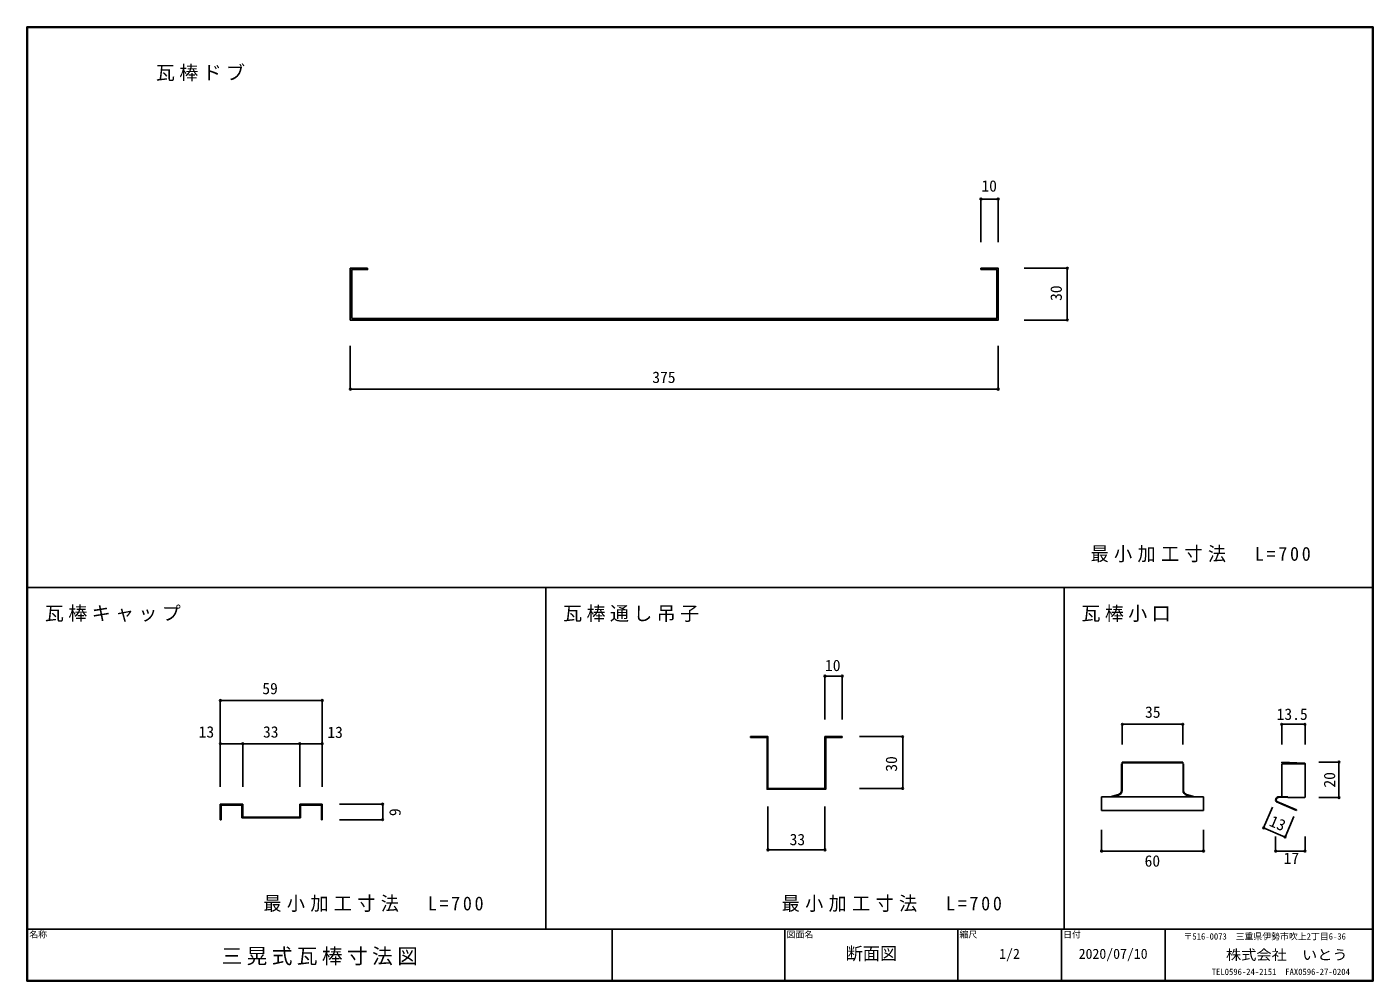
# Model space of a CAD drawing. Units: millimetres, scale not verified, with parts at other scales. Extents: x -390 to 389, y -279 to 273.
import ezdxf
from ezdxf.enums import TextEntityAlignment as Align

# ---------------------------------------------------------------- set-up
doc = ezdxf.new("R2010")
doc.units = ezdxf.units.MM
doc.header["$LTSCALE"] = 2
doc.header["$PDMODE"] = 32
doc.header["$PDSIZE"] = 1
doc.layers.add('0-0', color=7, linetype='Continuous')
doc.layers.add('8-0', color=7, linetype='Continuous')
doc.styles.add('ＭＳ ゴシック', font='')
doc.styles.get('ＭＳ ゴシック').set_extended_font_data('MS Gothic')

# ---------------------------------------------------------------- blocks, each defined once
blk = doc.blocks.new('キャップ')
at = {"layer": '0-0'}
for p, q in [((-38.536, 43.595), (20.464, 43.595)), ((-38.536, 18.595), (-38.536, 43.595)), ((20.464, 18.595), (20.464, 43.595)), ((-38.536, 18.595), (-25.536, 18.595)), ((-38.536, -6.405), (-38.536, 18.595)), ((20.464, -6.405), (20.464, 18.595)), ((-38.536, -25.405), (-38.536, -16.405)), ((-38.536, -16.405), (-25.536, -16.405)), ((-38.036, -25.405), (-38.036, -16.905)), ((-38.036, -16.905), (-26.036, -16.905)), ((-26.036, -24.405), (-26.036, -16.905)), ((-25.536, -23.905), (-25.536, -16.405)), ((7.464, -16.405), (20.464, -16.405)), ((7.464, -16.405), (7.465, -23.905)), ((7.964, -16.905), (7.964, -24.405)), ((7.964, -16.905), (19.964, -16.905)), ((19.964, -16.905), (19.964, -25.405)), ((20.464, -16.405), (20.464, -25.405)), ((30.464, -16.405), (55.464, -16.405)), ((55.464, -16.405), (55.464, -25.405)), ((-38.536, -25.405), (-38.036, -25.405)), ((-26.036, -24.405), (7.964, -24.405)), ((-25.536, -23.905), (7.465, -23.905)), ((19.964, -25.405), (20.464, -25.405)), ((30.464, -25.405), (55.464, -25.405))]:
    blk.add_line(p, q, dxfattribs=at)
for points in [[(-25.536, -6.405), (-25.536, 18.595), (7.464, 18.595)], [(7.464, -6.405), (7.464, 18.595), (20.464, 18.595)]]:
    blk.add_lwpolyline(points, dxfattribs=at)
at = {"layer": '0-0', "color": 6}
for p in [(-38.536, 43.595), (20.464, 43.595), (-38.536, 18.595), (-25.536, 18.595), (7.464, 18.595), (20.464, 18.595), (55.464, -16.405), (55.464, -25.405)]:
    blk.add_point(p, dxfattribs=at)
at = {"layer": '0-0', "style": 'ＭＳ ゴシック'}
for s, p in [('59', (-14.213, 45.231)), ('13', (-51.048, 20.125)), ('33', (-13.801, 20.125)), ('13', (23.446, 19.92))]:
    blk.add_text(s, height=6.598, dxfattribs=at).set_placement(p, align=Align.BOTTOM_LEFT)
blk.add_text('9', height=6.598, rotation=90, dxfattribs=at).set_placement((67.84, -23.308), align=Align.BOTTOM_LEFT)
blk = doc.blocks.new('通し吊子')
at = {"layer": '0-0'}
for p, q in [((0.817, 48.033), (10.817, 48.033)), ((0.817, 23.033), (0.817, 48.033)), ((10.817, 23.033), (10.817, 48.033)), ((-42.183, 13.033), (-42.183, 12.533)), ((10.817, 13.033), (10.817, 12.533)), ((20.817, 13.033), (45.817, 13.033)), ((45.817, 13.033), (45.817, -16.967)), ((20.817, -16.967), (45.817, -16.967)), ((-32.183, -27.467), (-32.183, -52.467)), ((0.817, -27.467), (0.817, -52.467)), ((0.817, -52.467), (-32.183, -52.467))]:
    blk.add_line(p, q, dxfattribs=at)
for points in [[(-42.183, 13.033), (-32.183, 13.033), (-32.183, -16.967), (0.817, -16.967), (0.817, 13.033), (10.817, 13.033)], [(-42.183, 12.533), (-32.683, 12.533), (-32.683, -17.467), (1.317, -17.467), (1.317, 12.533), (10.817, 12.533)]]:
    blk.add_lwpolyline(points, dxfattribs=at)
at = {"layer": '0-0', "color": 6}
for p in [(0.817, 48.033), (10.817, 48.033), (45.817, 13.033), (45.817, -16.967), (-32.183, -52.467), (0.817, -52.467)]:
    blk.add_point(p, dxfattribs=at)
at = {"layer": '0-0', "style": 'ＭＳ ゴシック'}
for s, p in [('10', (0.866, 48.963)), ('33', (-19.61, -51.779))]:
    blk.add_text(s, height=6.598, dxfattribs=at).set_placement(p, align=Align.BOTTOM_LEFT)
blk.add_text('30', height=6.598, rotation=90, dxfattribs=at).set_placement((44.539, -7.278), align=Align.BOTTOM_LEFT)

msp = doc.modelspace()

# ---------------------------------------------------------------- linework, layer by layer
at = {"layer": '0-0'}
for p, q in [((162.255, 173.048), (172.255, 173.048)), ((162.255, 148.048), (162.255, 173.048)), ((172.255, 148.048), (172.255, 173.048)), ((162.255, 133.048), (162.255, 132.248)), ((187.255, 133.048), (212.255, 133.048)), ((212.255, 133.048), (212.255, 103.048)), ((171.455, 132.248), (162.255, 132.248)), ((171.455, 103.848), (171.455, 132.248)), ((-201.945, 103.848), (171.455, 103.848)), ((187.255, 103.048), (212.255, 103.048)), ((-202.745, 88.048), (-202.745, 63.048)), ((172.255, 88.048), (172.255, 63.048)), ((172.255, 63.048), (-202.745, 63.048)), ((-89.523, -51.668), (-89.523, -249.483)), ((210.477, -51.668), (210.477, -249.483)), ((244.101, -130.908), (279.101, -130.908)), ((244.101, -130.908), (244.101, -142.536)), ((279.101, -130.908), (279.101, -142.536)), ((336.355, -130.908), (349.855, -130.908)), ((336.355, -130.908), (336.355, -142.536)), ((349.855, -130.908), (349.855, -142.536)), ((243.601, -169.256), (243.601, -153.688)), ((243.601, -153.688), (243.951, -153.688)), ((243.951, -169.256), (243.951, -153.688)), ((244.101, -152.78), (279.101, -152.78)), ((244.101, -152.78), (244.101, -153.13)), ((244.101, -153.13), (279.101, -153.13)), ((279.101, -152.78), (279.101, -153.13)), ((279.601, -169.256), (279.601, -153.688)), ((336.355, -152.78), (336.355, -153.13)), ((336.355, -172.28), (336.355, -153.688)), ((349.568, -153.326), (336.37, -152.781)), ((349.855, -153.626), (349.855, -153.688)), ((349.855, -172.98), (349.855, -153.688)), ((369.496, -152.78), (357.867, -152.78)), ((369.496, -152.78), (369.496, -173.28)), ((232.101, -172.78), (232.101, -180.78)), ((280.903, -172.78), (232.101, -172.78)), ((241.879, -171.5), (237.101, -172.78)), ((241.969, -171.838), (238.453, -172.78)), ((244.101, -172.78), (279.101, -172.78)), ((279.601, -172.78), (291.101, -172.78)), ((281.232, -171.838), (284.748, -172.78)), ((281.322, -171.5), (286.101, -172.78)), ((291.101, -180.78), (291.101, -172.78)), ((325.925, -190.86), (331.022, -178.883)), ((333.292, -175.826), (344.855, -180.78)), ((333.51, -175.538), (344.993, -180.459)), ((334.704, -172.78), (339.655, -172.78)), ((334.704, -173.13), (339.855, -173.13)), ((339.855, -172.98), (339.855, -173.08)), ((340.055, -173.28), (349.555, -173.28)), ((369.496, -173.28), (357.867, -173.28)), ((232.101, -180.78), (291.101, -180.78)), ((338.322, -196.136), (343.419, -184.158)), ((344.993, -180.459), (344.855, -180.78)), ((232.101, -204.256), (232.101, -192.016)), ((291.101, -204.256), (291.101, -192.016)), ((338.322, -196.136), (325.925, -190.86)), ((332.855, -204.256), (332.855, -195.824)), ((349.855, -204.256), (349.855, -195.824)), ((232.101, -204.256), (291.101, -204.256)), ((332.855, -204.256), (349.855, -204.256))]:
    msp.add_line(p, q, dxfattribs=at)
for points in [[(-192.745, 133.048), (-202.745, 133.048), (-202.745, 103.048), (172.255, 103.048), (172.255, 133.048), (162.255, 133.048)], [(-192.745, 133.048), (-192.745, 132.248), (-201.945, 132.248), (-201.945, 103.848)], [(279.251, -169.256), (279.251, -153.688), (279.601, -153.688)], [(336.355, -153.688), (349.855, -153.688), (336.355, -153.13)]]:
    msp.add_lwpolyline(points, dxfattribs=at)
for centre, radius, start, end in [((349.555, -153.626), 0.3, 360, 87.63324), ((334.704, -174.63), 1.85, 90, 220.25559), ((334.704, -174.63), 1.5, 90, 217.25712), ((336.855, -172.28), 0.5, 180, 270), ((339.655, -172.98), 0.2, 0, 90), ((340.055, -173.08), 0.2, 180, 270), ((349.555, -172.98), 0.3, 270, 0)]:
    msp.add_arc(centre, radius, start, end, dxfattribs=at)
for centre, major_axis, ratio in [((241.879, -169.717), (-1.218, -1.587), 0.767327), ((241.879, -169.717), (-1.431, -1.864), 0.80198), ((281.322, -169.717), (-1.431, 1.864), 0.80198), ((281.322, -169.717), (-1.218, 1.587), 0.767327)]:
    msp.add_ellipse(centre, major_axis=major_axis, ratio=ratio, start_param=0.7853982, end_param=2.3561945, dxfattribs=at)
for p in [(162.255, 173.048), (172.255, 173.048), (212.255, 133.048), (212.255, 103.048), (-202.745, 63.048), (172.255, 63.048), (244.101, -130.908), (279.101, -130.908), (336.355, -130.908), (349.855, -130.908), (369.496, -152.78), (369.496, -173.28), (325.925, -190.86), (338.322, -196.136), (232.101, -204.256), (291.101, -204.256), (332.855, -204.256), (349.855, -204.256)]:
    msp.add_point(p, dxfattribs=at)
at = {"layer": '8-0'}
for p, q in [((389.256, 272.668), (-389.923, 272.668)), ((-389.923, 272.668), (-389.923, -279.483)), ((389.056, 272.468), (-389.723, 272.468)), ((-389.723, 272.468), (-389.723, -279.283)), ((388.856, 272.268), (-389.523, 272.268)), ((388.856, -279.083), (388.856, 272.268)), ((389.056, -279.283), (389.056, 272.468)), ((389.256, -279.483), (389.256, 272.668)), ((-389.523, -51.668), (389.256, -51.668)), ((-389.923, -249.483), (389.256, -249.483)), ((-51.144, -279.083), (-51.144, -249.483)), ((48.856, -279.083), (48.856, -249.483)), ((148.856, -279.083), (148.856, -249.483)), ((208.856, -279.083), (208.856, -249.483)), ((268.856, -279.083), (268.856, -249.483)), ((-389.923, -279.483), (389.256, -279.483)), ((-389.723, -279.283), (389.056, -279.283))]:
    msp.add_line(p, q, dxfattribs=at)
msp.add_lwpolyline([(-389.523, 272.268), (-389.523, -279.083), (388.856, -279.083)], dxfattribs=at)

# ---------------------------------------------------------------- block references
at = {"layer": '0-0'}
for name, p in [('通し吊子', (71.158, -151.058)), ('キャップ', (-239.467, -160.705))]:
    msp.add_blockref(name, p, dxfattribs=at)

# ---------------------------------------------------------------- texts
at = {"layer": '0-0', "style": 'ＭＳ ゴシック'}
for s, p in [('10', (162.563, 175.366)), ('375', (-27.949, 64.637)), ('35', (257.277, -129.118)), ('13.5', (333.45, -130.322)), ('60', (257.005, -215.236)), ('17', (337.459, -213.679))]:
    msp.add_text(s, height=6.598, dxfattribs=at).set_placement(p, align=Align.BOTTOM_LEFT)
for s, rotation, p in [('30', 90, (211.084, 114.12)), ('20', 90, (369.309, -167.516)), ('13', 336.949, (327.86, -191.238))]:
    msp.add_text(s, height=6.598, rotation=rotation, dxfattribs=at).set_placement(p, align=Align.BOTTOM_LEFT)
at = {"layer": '0-0', "char_height": 8.065, "attachment_point": 7, "style": 'ＭＳ ゴシック'}
for s, insert in [('\\T1.23;瓦棒ドブ', (-315.273, 241.268)), ('\\T1.3;\\W0.95;最小加工寸法\u3000L=700', (225.756, -37.168)), ('\\T1.23;瓦棒キャップ', (-379.523, -71.668)), ('\\T1.23;瓦棒通し吊子', (-79.523, -71.668)), ('\\T1.23;瓦棒小口', (220.477, -71.668)), ('\\T1.3;\\W0.95;最小加工寸法\u3000L=700', (-253.023, -239.483)), ('\\T1.3;\\W0.95;最小加工寸法\u3000L=700', (46.977, -239.483))]:
    msp.add_mtext(s, dxfattribs=dict(at, insert=insert))
at = {"layer": '8-0', "style": 'ＭＳ ゴシック'}
for s, height, p in [('名称', 3.666, (-388.523, -255.483)), ('図面名', 3.666, (49.856, -255.483)), ('縮尺', 3.666, (149.856, -255.483)), ('日付', 3.666, (209.856, -255.483)), ('〒516-0073\u3000三重県伊勢市吹上2丁目6-36', 3.666, (279.53, -256.575)), ('断面図', 7.331, (83.856, -269.383)), ('1/2', 5.865, (172.856, -268.383)), ('2020/07/10', 5.865, (218.856, -268.383)), ('TEL0596-24-2151\u3000FAX0596-27-0204', 3.666, (295.878, -277.06))]:
    msp.add_text(s, height=height, dxfattribs=at).set_placement(p, align=Align.BOTTOM_LEFT)
at = {"layer": '8-0', "style": 'ＭＳ ゴシック', "width": 1.1}
msp.add_text('株式会社\u3000いとう', height=5.865, dxfattribs=at).set_placement((304.129, -268.982), align=Align.BOTTOM_LEFT)
at = {"layer": '8-0', "insert": (-277.284, -270.383), "char_height": 8.798, "attachment_point": 7, "style": 'ＭＳ ゴシック'}
msp.add_mtext('\\T1.21;三晃式瓦棒寸法図', dxfattribs=at)

doc.saveas('drawing.dxf')
